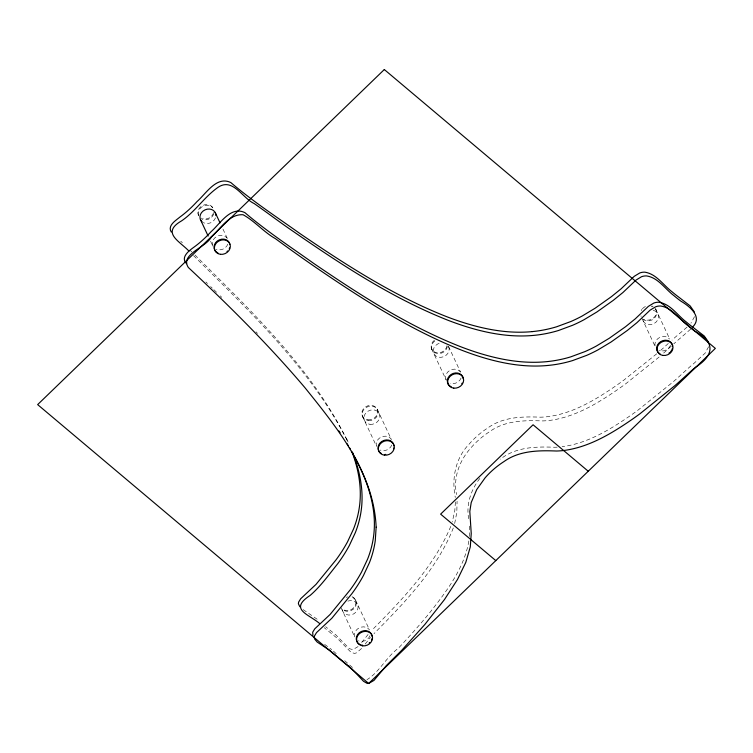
<?xml version="1.0" encoding="UTF-8"?>
<svg xmlns="http://www.w3.org/2000/svg" width="753" height="753" viewBox="0 0 753 753"><rect width="100%" height="100%" fill="white"/><g stroke="black" fill="none" stroke-linecap="round" stroke-linejoin="round"><path stroke-width="0.56" stroke-dasharray="3.77 2.82" d="M455.405 501.931L454.784 510.845L452.252 521.98M469.335 536.465L469.279 525.34M468.874 540.927C464.121 568.656 446.265 591.689 429.304 613.243C419.421 625.301 408.973 636.906 398.318 648.286C386.251 657.077 379.371 672.194 366.927 679.705M454.671 523.523L456.817 512.369L457.071 501.244M694.53 316.627L690.953 323.169M708.62 346.7L705.043 353.251L693.861 363.445A198.5 171.035 -25.1 0 0 687.96 368.509L678.848 376.801A307.346 264.821 -25.1 0 1 673.333 381.705L638.28 409.933A344.093 296.484 -25.1 0 1 630.129 415.788C609.582 429.916 587.274 443.423 562.096 446.717M453.306 527.947C436.919 569.475 404.832 602.381 373.977 633.668M450.765 526.385C433.86 566.811 402.62 599.2 372.217 629.903M479.84 478.437C470.992 489.732 465.994 504.359 468.658 518.713M365.186 644.06L370.495 637.415M361.647 642.573L368.735 633.659M361.628 648.465L356.338 652.917L354.597 653.388L351.171 652.456L337.523 638.535L324.251 627.691M690.605 329.174L681.531 337.128A198.5 171.035 -25.1 0 0 675.629 342.191L673.766 343.867M668.353 343.424L664.758 346.719A307.346 264.821 -25.1 0 1 659.863 351.086M671.328 346.079L666.518 350.474A307.346 264.821 -25.1 0 1 662.856 353.75M687.075 327.113L679.771 333.363A198.5 171.035 -25.1 0 0 673.869 338.436L672.005 340.102M358.099 646.582L352.837 649.623L349.411 648.691L335.753 634.779L325.616 626.694M656.729 353.797L624.19 379.86A344.093 296.484 -25.1 0 1 616.039 385.715C595.491 399.834 573.184 413.341 548.015 416.644A70.443 60.692 -25.1 0 1 540.645 417.181C522.667 416.456 503.371 416.757 488.113 427.723A78.463 67.601 -25.1 0 0 469.317 443.922C455.396 458.116 451.452 478.475 455.311 497.479M659.12 357.016L625.95 383.616A344.093 296.484 -25.1 0 1 617.799 389.47C597.251 403.599 574.944 417.106 549.775 420.4A70.443 60.692 -25.1 0 1 542.405 420.936C524.427 420.221 505.131 420.522 489.874 431.488A78.463 67.601 -25.1 0 0 471.077 447.687C459.612 460.243 452.967 477.6 456.563 494.599M324.618 644.361L331.772 649.66M303.177 609.638L317.681 619.587M344.667 660.654L353.317 668.24M333.428 651.129L336.582 654.018M180.72 241.195L182.386 242.72M213.833 289.651L217.024 292.729M210.642 286.573L212.233 288.117M194.961 254.966C252.048 311.846 312.721 368.979 348.234 442.538M220.205 295.816L221.787 297.36M193.577 255.653C250.843 312.467 311.356 369.469 348.206 442.34L345.514 436.608M205.908 281.97L207.48 283.505M190.264 250.363L191.817 251.897M255.973 331.809L257.498 333.4M655.854 309.427L669.483 338.53M641.838 318.077L655.166 346.531M448.449 346.258L460.629 372.246M431.695 349.063L446.303 380.246M377.168 409.114L391.296 439.263M362.362 416.08L376.491 446.228A8.179 7.05 -25.1 0 1 381.216 437.051A8.179 7.05 -25.1 0 1 391.287 439.338M222.954 229.081L227.331 238.437M210.576 241.242L212.525 245.403M355.416 599.812L369.535 629.96M340.958 607.53L354.729 636.925M557.182 447.16A70.443 60.692 -25.1 0 1 554.735 447.254C536.757 446.538 517.462 446.84 502.204 457.805A78.463 67.601 -25.1 0 0 500.105 459.198M370.005 635.692A8.179 7.05 -25.1 0 1 359.859 641.227M359.115 641.029A8.179 7.05 -25.1 0 1 358.419 640.775M354.785 636.953A8.179 7.05 -25.1 0 1 359.106 627.917A8.179 7.05 -25.1 0 1 369.139 629.48M670.443 345.298A8.179 7.05 -25.1 0 1 658.856 350.38M655.035 345.862A8.179 7.05 -25.1 0 1 659.92 337.344A8.179 7.05 -25.1 0 1 669.577 339.085M391.767 444.995A8.179 7.05 -25.1 0 1 380.171 450.078M461.1 377.978A8.179 7.05 -25.1 0 1 450.2 383.315M446.143 379.898A8.179 7.05 -25.1 0 1 449.833 370.401A8.179 7.05 -25.1 0 1 460.224 371.766M227.811 244.17A8.179 7.05 -25.1 0 1 216.215 249.252M212.854 246.09A8.179 7.05 -25.1 0 1 216.544 236.593A8.179 7.05 -25.1 0 1 226.935 237.957M347.877 601.11A8.179 7.05 -25.1 0 1 357.929 605.45A8.179 7.05 -25.1 0 1 351.312 614.825A8.179 7.05 -25.1 0 1 342.163 609.215A8.179 7.05 -25.1 0 0 354.889 607.539A8.179 7.05 -25.1 0 0 350.964 596.95M653.162 310.321A8.179 7.05 -25.1 0 1 656.079 322.068A8.179 7.05 -25.1 0 1 642.893 320.241M448.619 346.615A8.179 7.05 -25.1 0 1 443.451 356.79A8.179 7.05 -25.1 0 1 433.361 352.216A8.179 7.05 -25.1 0 1 440.571 342.963M215.48 217.852A8.179 7.05 -25.1 0 1 203.244 222.624M346.116 597.355A8.179 7.05 -25.1 0 1 347.726 596.922M655.054 308.514A8.179 7.05 -25.1 0 1 654.056 318.547A8.179 7.05 -25.1 0 1 643.024 319.244M641.132 316.486A8.179 7.05 -25.1 0 1 640.944 315.789M651.401 306.556A8.179 7.05 -25.1 0 1 652.145 306.753M447.376 346.427A8.179 7.05 -25.1 0 1 435.215 352.893A8.179 7.05 -25.1 0 1 435.083 340.751M213.72 214.087A8.179 7.05 -25.1 0 1 203.564 219.622M202.821 219.424A8.179 7.05 -25.1 0 1 202.124 219.17M198.5 215.349A8.179 7.05 -25.1 0 1 202.811 206.322A8.179 7.05 -25.1 0 1 212.845 207.884M352.046 596.649A8.179 7.05 -25.1 0 1 354.277 607.125A8.179 7.05 -25.1 0 1 342.229 608.885M655.524 308.815A8.179 7.05 -25.1 0 1 653.679 317.813A8.179 7.05 -25.1 0 1 643.768 319.244M641.189 310.641A8.179 7.05 -25.1 0 1 641.97 309.351M642.431 308.777A8.179 7.05 -25.1 0 1 645.443 306.527M651.787 306A8.179 7.05 -25.1 0 1 653.124 306.565M447.028 345.674A8.179 7.05 -25.1 0 1 434.867 352.14A8.179 7.05 -25.1 0 1 434.726 339.998M213.588 212.61A8.179 7.05 -25.1 0 1 202.472 218.681M201.776 218.417A8.179 7.05 -25.1 0 1 201.136 218.106M198.736 215.866A8.179 7.05 -25.1 0 1 202.444 205.578A8.179 7.05 -25.1 0 1 213.212 208.289M369.996 424.316A8.179 7.05 -25.1 0 0 379.55 414.282A8.179 7.05 -25.1 0 0 366.099 412.729A8.179 7.05 -25.1 0 0 369.996 424.316M368.236 420.56A8.179 7.05 -25.1 0 0 377.79 410.526A8.179 7.05 -25.1 0 0 364.339 408.964A8.179 7.05 -25.1 0 0 368.236 420.56M367.878 419.807A8.179 7.05 -25.1 0 0 377.432 409.773A8.179 7.05 -25.1 0 0 363.991 408.211A8.179 7.05 -25.1 0 0 367.878 419.807"/><path stroke-width="1.13" d="M692.713 326.924C702.944 316.768 689.419 306.189 680.919 301.181A167.674 144.472 -25.1 0 1 673.888 295.618C665.04 288.973 658.376 277.848 646.761 275.946A11.126 9.582 -25.1 0 0 641.471 276.756L636.031 280.069L622.882 292.559L613.187 300.409L596.913 311.968L583.942 319.771A128.255 110.503 -25.1 0 1 572.609 325.277L558.434 330.52A110.39 95.113 -25.1 0 1 533.99 335.358C509.997 337.702 485.883 333.071 463.123 325.663A334.068 287.844 -25.1 0 1 447.762 320.176C392.002 298.056 341.57 264.83 292.437 230.87C279.485 222.031 267.033 212.497 254.166 203.545C242.447 198.161 232.931 177.576 218.351 187.121C204.6 196.589 195.535 211.301 181.746 220.761C160.991 232.649 179.205 240.866 188.918 251.05M532.23 331.612C508.228 333.927 484.123 329.315 461.363 321.908A334.068 287.844 -25.1 0 1 446.002 316.42C393.715 295.75 346.173 265.075 299.91 233.534C276.596 216.939 252.575 201.155 230.823 182.565C216.666 175.6 206.228 193.483 197.07 201.522C191.874 207.197 186.217 212.468 179.986 216.996C175.741 220.554 167.194 225.561 171.308 232.084M319.441 623.343C308.015 613.817 288.804 609.328 310.198 595.378C320.806 586.182 328.967 574.614 337.711 563.733A148.473 127.935 -25.1 0 0 349.345 545.492L355.322 532.663A109.778 94.586 -25.1 0 0 361.195 510.478C363.972 490.74 359.83 470.653 352.508 452.318M588.244 471.256L533.068 424.777L440.627 514.13L495.803 560.609M186.565 263.71C180.136 257.328 189.097 250.608 194.076 247.078C200.307 242.551 205.964 237.28 211.16 231.595C220.318 223.566 230.757 205.673 244.913 212.647C266.656 231.237 290.705 246.993 314.001 263.616C360.263 295.157 407.815 325.823 460.083 346.502A334.068 287.844 -25.1 0 0 475.444 351.99C498.213 359.388 522.318 364.01 546.32 361.694A110.39 95.113 -25.1 0 0 570.774 356.856L584.94 351.604A128.255 110.503 -25.1 0 0 596.272 346.088L609.243 338.285L625.517 326.736L635.212 318.886L648.361 306.386L653.792 303.073A11.126 9.582 -25.1 0 1 659.091 302.273C670.697 304.165 677.371 315.291 686.218 321.936A167.674 144.472 -25.1 0 0 693.249 327.508L704.262 336.017L708.404 342.003M299.845 606.777L298.386 603.755L298.602 602.146L300.663 598.776L316.034 584.356L335.951 559.968A148.473 127.935 -25.1 0 0 347.585 541.727L353.562 528.898A109.778 94.586 -25.1 0 0 359.426 506.722C361.995 488.443 358.654 469.806 352.291 452.628M338.916 430.923L340.13 432.74M347.133 443.771L348.253 445.635M349.364 447.508L350.456 449.39M351.538 451.282L352.611 453.174M354.691 456.996C367.718 481.242 377.422 508.924 373.516 536.804A109.778 94.586 -25.1 0 1 367.652 558.98L361.666 571.809A148.473 127.935 -25.1 0 1 350.032 590.051L330.125 614.439L314.754 628.849L312.693 632.228L312.919 635.372M215.16 212.45L220.027 222.841M200.354 219.415L208.148 236.047M694.313 311.921L690.172 305.934L679.159 297.426A167.674 144.472 -25.1 0 1 672.128 291.863C663.28 285.218 656.607 274.092 645.001 272.191A11.126 9.582 -25.1 0 0 639.702 273L634.271 276.304L621.121 288.804L611.427 296.654L595.152 308.203L582.182 316.015A128.255 110.503 -25.1 0 1 570.849 321.522L556.674 326.764A110.39 95.113 -25.1 0 1 532.23 331.602M357.967 643.034A8.179 7.05 -25.1 0 1 361.28 631.485A8.179 7.05 -25.1 0 1 372.18 636.483M371.991 638.723A8.179 7.05 -25.1 0 1 371.474 640.154M369.732 642.535A8.179 7.05 -25.1 0 1 369.186 643.015M362.4 645.105A8.179 7.05 -25.1 0 1 361.619 644.982M360.179 644.54A8.179 7.05 -25.1 0 1 359.539 644.229M358.955 643.871A8.179 7.05 -25.1 0 1 358.437 643.476M659.976 353.835A8.179 7.05 -25.1 0 1 660.729 341.608A8.179 7.05 -25.1 0 1 672.617 346.088M672.429 348.328A8.179 7.05 -25.1 0 1 671.911 349.759M671.544 350.427A8.179 7.05 -25.1 0 1 670.669 351.623M669.624 352.63A8.179 7.05 -25.1 0 1 669.031 353.082M381.291 453.522A8.179 7.05 -25.1 0 1 382.053 441.305A8.179 7.05 -25.1 0 1 393.932 445.785M393.753 448.026A8.179 7.05 -25.1 0 1 393.527 448.75M385.79 454.426A8.179 7.05 -25.1 0 1 384.962 454.454M451.273 386.826A8.179 7.05 -25.1 0 1 451.056 374.505A8.179 7.05 -25.1 0 1 463.264 378.768M462.201 383.108A8.179 7.05 -25.1 0 1 461.777 383.729M217.975 253.017A8.179 7.05 -25.1 0 1 217.419 240.932A8.179 7.05 -25.1 0 1 229.872 244.236M229.571 247.925A8.179 7.05 -25.1 0 1 229.27 248.631M227.528 251.013A8.179 7.05 -25.1 0 1 226.992 251.493M202.143 221.871A8.179 7.05 -25.1 0 1 205.042 209.852A8.179 7.05 -25.1 0 1 215.913 215.622M376.142 527.147L375.276 540.56A109.778 94.586 -25.1 0 1 369.412 562.736L363.426 575.565A148.473 127.935 -25.1 0 1 351.792 593.806L331.885 618.204L316.524 632.614L314.453 635.993L314.236 637.593L314.679 639.137L317.182 642.064L329.889 650.498L351.613 668.617L363.567 681.314L366.975 683.291L368.688 683.46L373.949 680.43L386.336 665.558L401.773 650.272L424.805 624.529L444.43 599.623L457.532 579.424L465.787 562.416L470.286 546.923L471.237 533.548L469.816 511.438L471.209 502.552L476.724 489.572L485.167 477.769A78.463 67.601 -25.1 0 1 503.973 461.57C519.222 450.595 538.517 450.303 556.495 451.019A70.443 60.692 -25.1 0 0 563.865 450.482C589.034 447.178 611.342 433.672 631.889 419.553A344.093 296.484 -25.1 0 0 640.041 413.698L675.093 385.47A307.346 264.821 -25.1 0 0 680.608 380.557L689.72 372.274A198.5 171.035 -25.1 0 1 695.621 367.21C714.371 355.077 715.359 342.078 695.01 331.264A167.674 144.472 -25.1 0 1 687.978 325.701C679.131 319.056 672.457 307.93 660.852 306.029A11.126 9.582 -25.1 0 0 655.562 306.838L650.121 310.142L636.972 322.642L627.277 330.492L611.003 342.05L598.033 349.853A128.255 110.503 -25.1 0 1 586.7 355.36L572.525 360.602A110.39 95.113 -25.1 0 1 548.08 365.44C524.088 367.784 499.973 363.153 477.214 355.745A334.068 287.844 -25.1 0 1 461.853 350.258C409.566 329.588 362.024 298.913 315.761 267.371C302.198 258.015 288.738 248.49 275.485 238.701C263.701 232.037 254.834 221.184 243.106 214.746C229.006 213.786 220.648 228.78 211.273 237.101C206.247 247.276 179.675 254.326 188.325 267.466C229.072 305.624 268.849 345.062 304.956 387.71C337.57 428.212 373.817 472.856 376.142 527.147M384.312 69.54L37.65 404.606L368.688 683.46L715.35 348.394L384.312 69.54M362.682 645.848A8.179 7.05 -25.1 0 0 372.236 635.814A8.179 7.05 -25.1 0 0 358.786 634.252A8.179 7.05 -25.1 0 0 362.682 645.848M663.12 355.454A8.179 7.05 -25.1 0 0 672.674 345.42A8.179 7.05 -25.1 0 0 659.223 343.867A8.179 7.05 -25.1 0 0 663.12 355.454M384.435 455.151A8.179 7.05 -25.1 0 0 393.988 445.117A8.179 7.05 -25.1 0 0 380.547 443.555A8.179 7.05 -25.1 0 0 384.435 455.151M453.767 388.134A8.179 7.05 -25.1 0 0 463.321 378.1A8.179 7.05 -25.1 0 0 449.88 376.547A8.179 7.05 -25.1 0 0 453.767 388.134M220.478 254.326A8.179 7.05 -25.1 0 0 230.032 244.292A8.179 7.05 -25.1 0 0 216.591 242.73A8.179 7.05 -25.1 0 0 220.478 254.326"/></g></svg>
